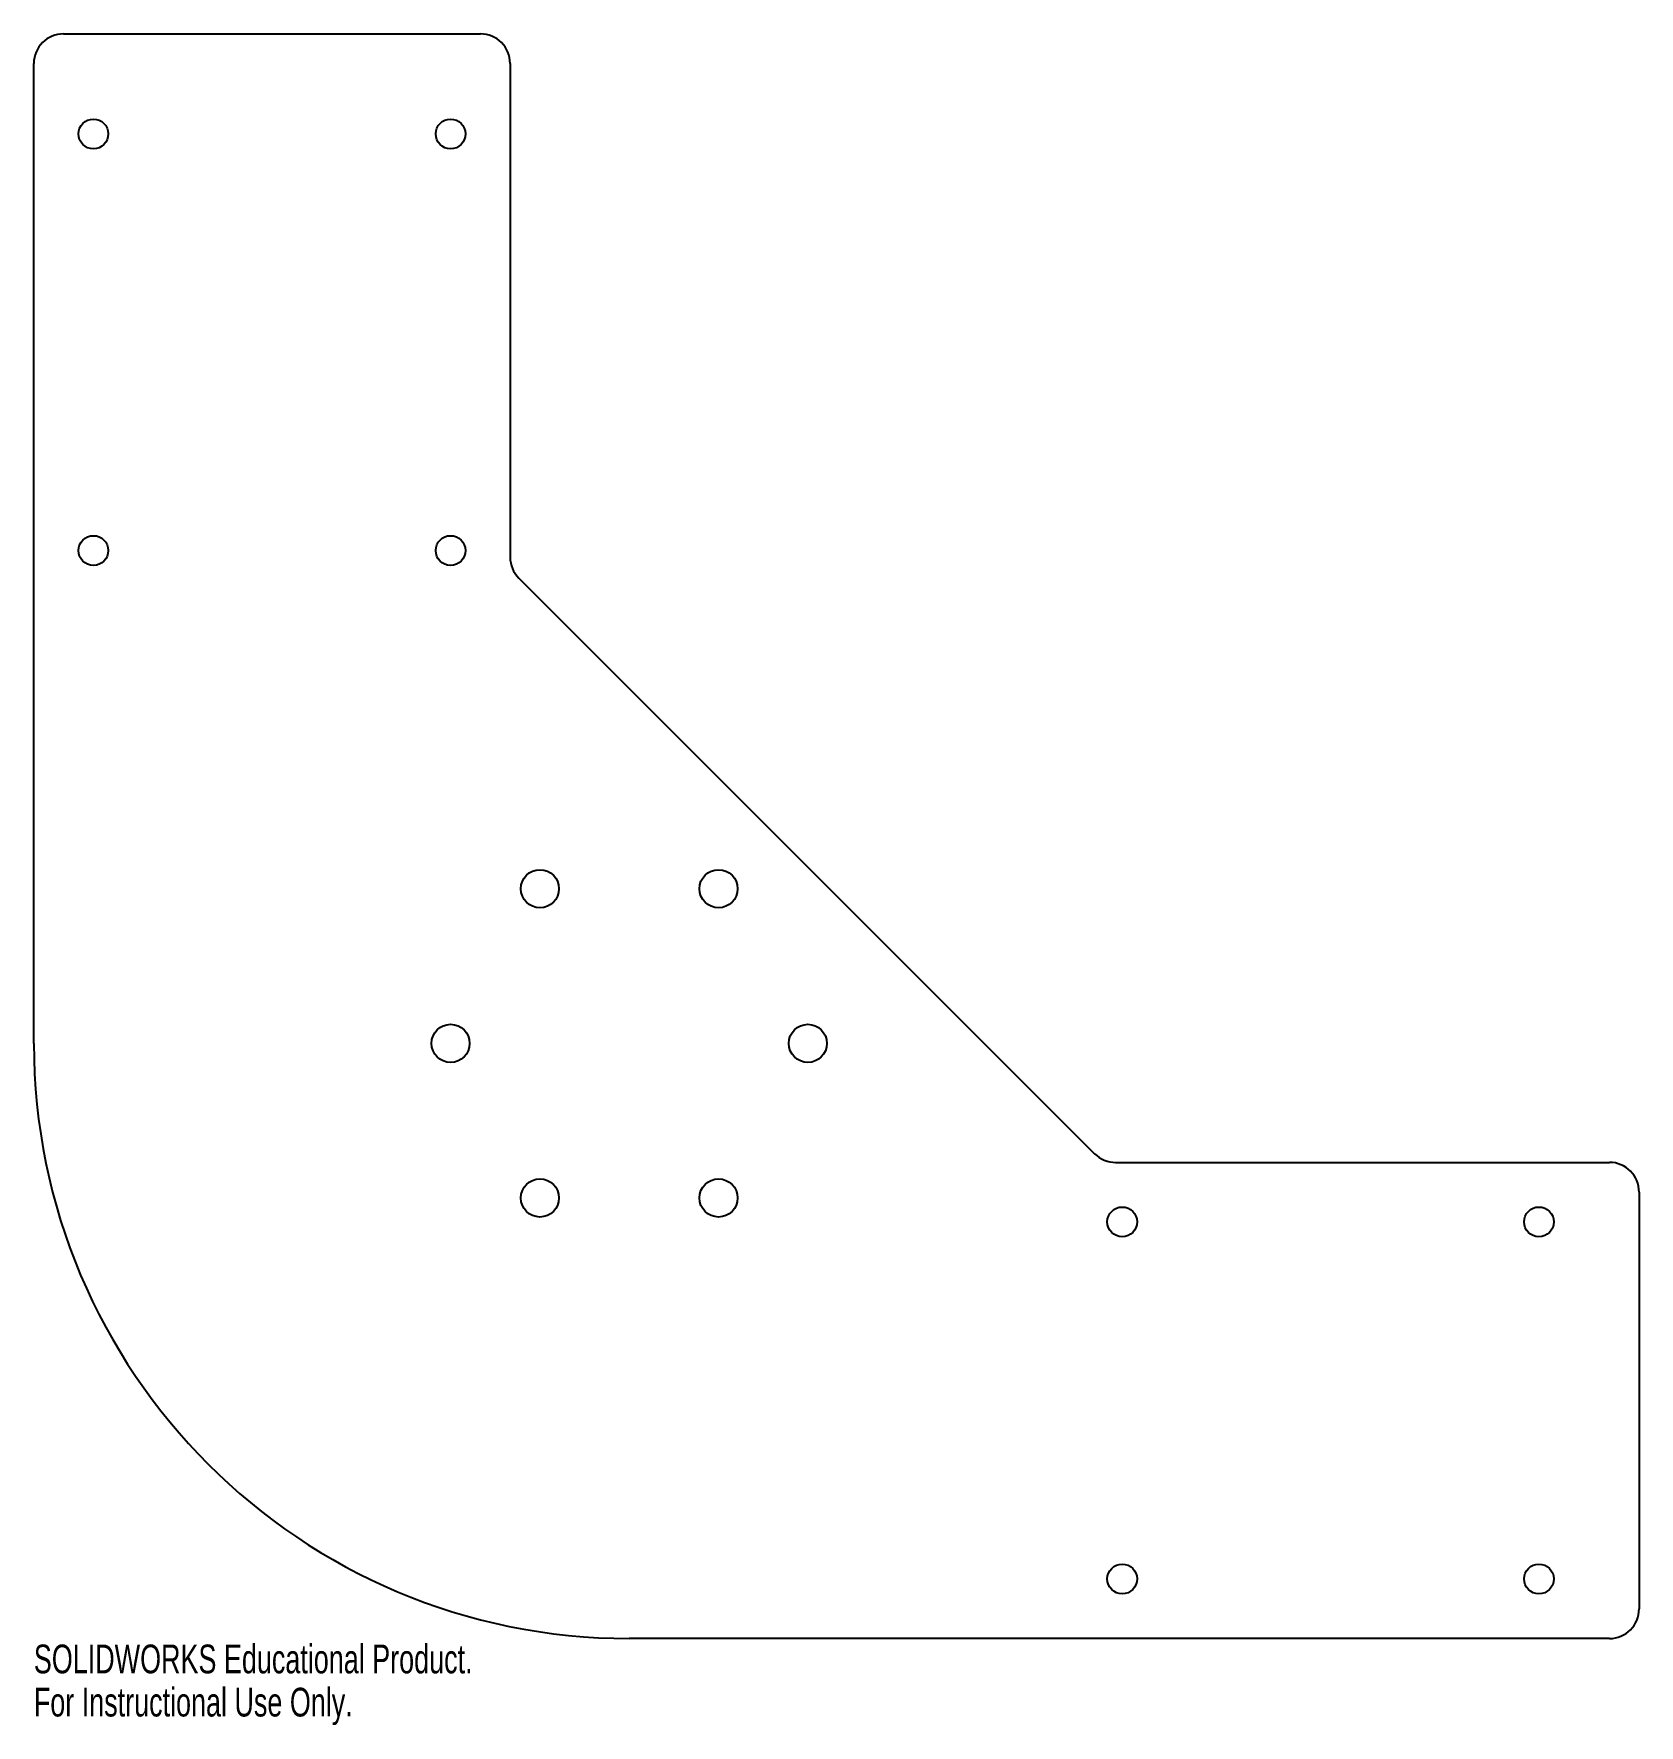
# Model space of a CAD drawing. Header units: millimetres. Extents: x -100 to 170, y -115 to 170.
import ezdxf

# ---------------------------------------------------------------- set-up
doc = ezdxf.new("R2010")
doc.units = ezdxf.units.MM
doc.styles.add('SLDTEXTSTYLE0', font='TXT', dxfattribs={"width": 0.7})

msp = doc.modelspace()

# ---------------------------------------------------------------- linework, layer by layer
at = {"color": 7, "linetype": 'Continuous', "lineweight": 25}
for p, q in [((-95, 169.62), (-25, 169.62)), ((-100, 0), (-100, 164.62)), ((-20, 164.62), (-20, 81.7)), ((-18.54, 78.16), (78.16, -18.54)), ((81.7, -20), (164.62, -20)), ((169.62, -25), (169.62, -95)), ((164.62, -100), (0, -100))]:
    msp.add_line(p, q, dxfattribs=at)
for centre, radius in [((-90, 152.8), 2.5), ((-30, 152.8), 2.5), ((-90, 82.8), 2.5), ((-30, 82.8), 2.5), ((-15, 25.98), 3.2), ((15, 25.98), 3.2), ((-30, 0), 3.2), ((30, 0), 3.2), ((-15, -25.98), 3.2), ((15, -25.98), 3.2), ((82.8, -30), 2.5), ((152.8, -30), 2.5), ((82.8, -90), 2.5), ((152.8, -90), 2.5)]:
    msp.add_circle(centre, radius, dxfattribs=at)
for centre, radius, start, end in [((-95, 164.62), 5, 90, 180), ((-25, 164.62), 5, 0, 90), ((-15, 81.7), 5, 180, 225), ((0, 0), 100, 180, 270), ((81.7, -15), 5, 225, 270), ((164.62, -25), 5, 0, 90), ((164.62, -95), 5, 270, 0)]:
    msp.add_arc(centre, radius, start, end, dxfattribs=at)

# ---------------------------------------------------------------- texts
at = {"color": 7, "linetype": 'Continuous', "char_height": 4.8336, "attachment_point": 1, "style": 'SLDTEXTSTYLE0'}
for s, insert in [('SOLIDWORKS Educational Product.', (-100, -101.02)), ('For Instructional Use Only.', (-100, -108.27))]:
    msp.add_mtext(s, dxfattribs=dict(at, insert=insert))

doc.saveas('drawing.dxf')
